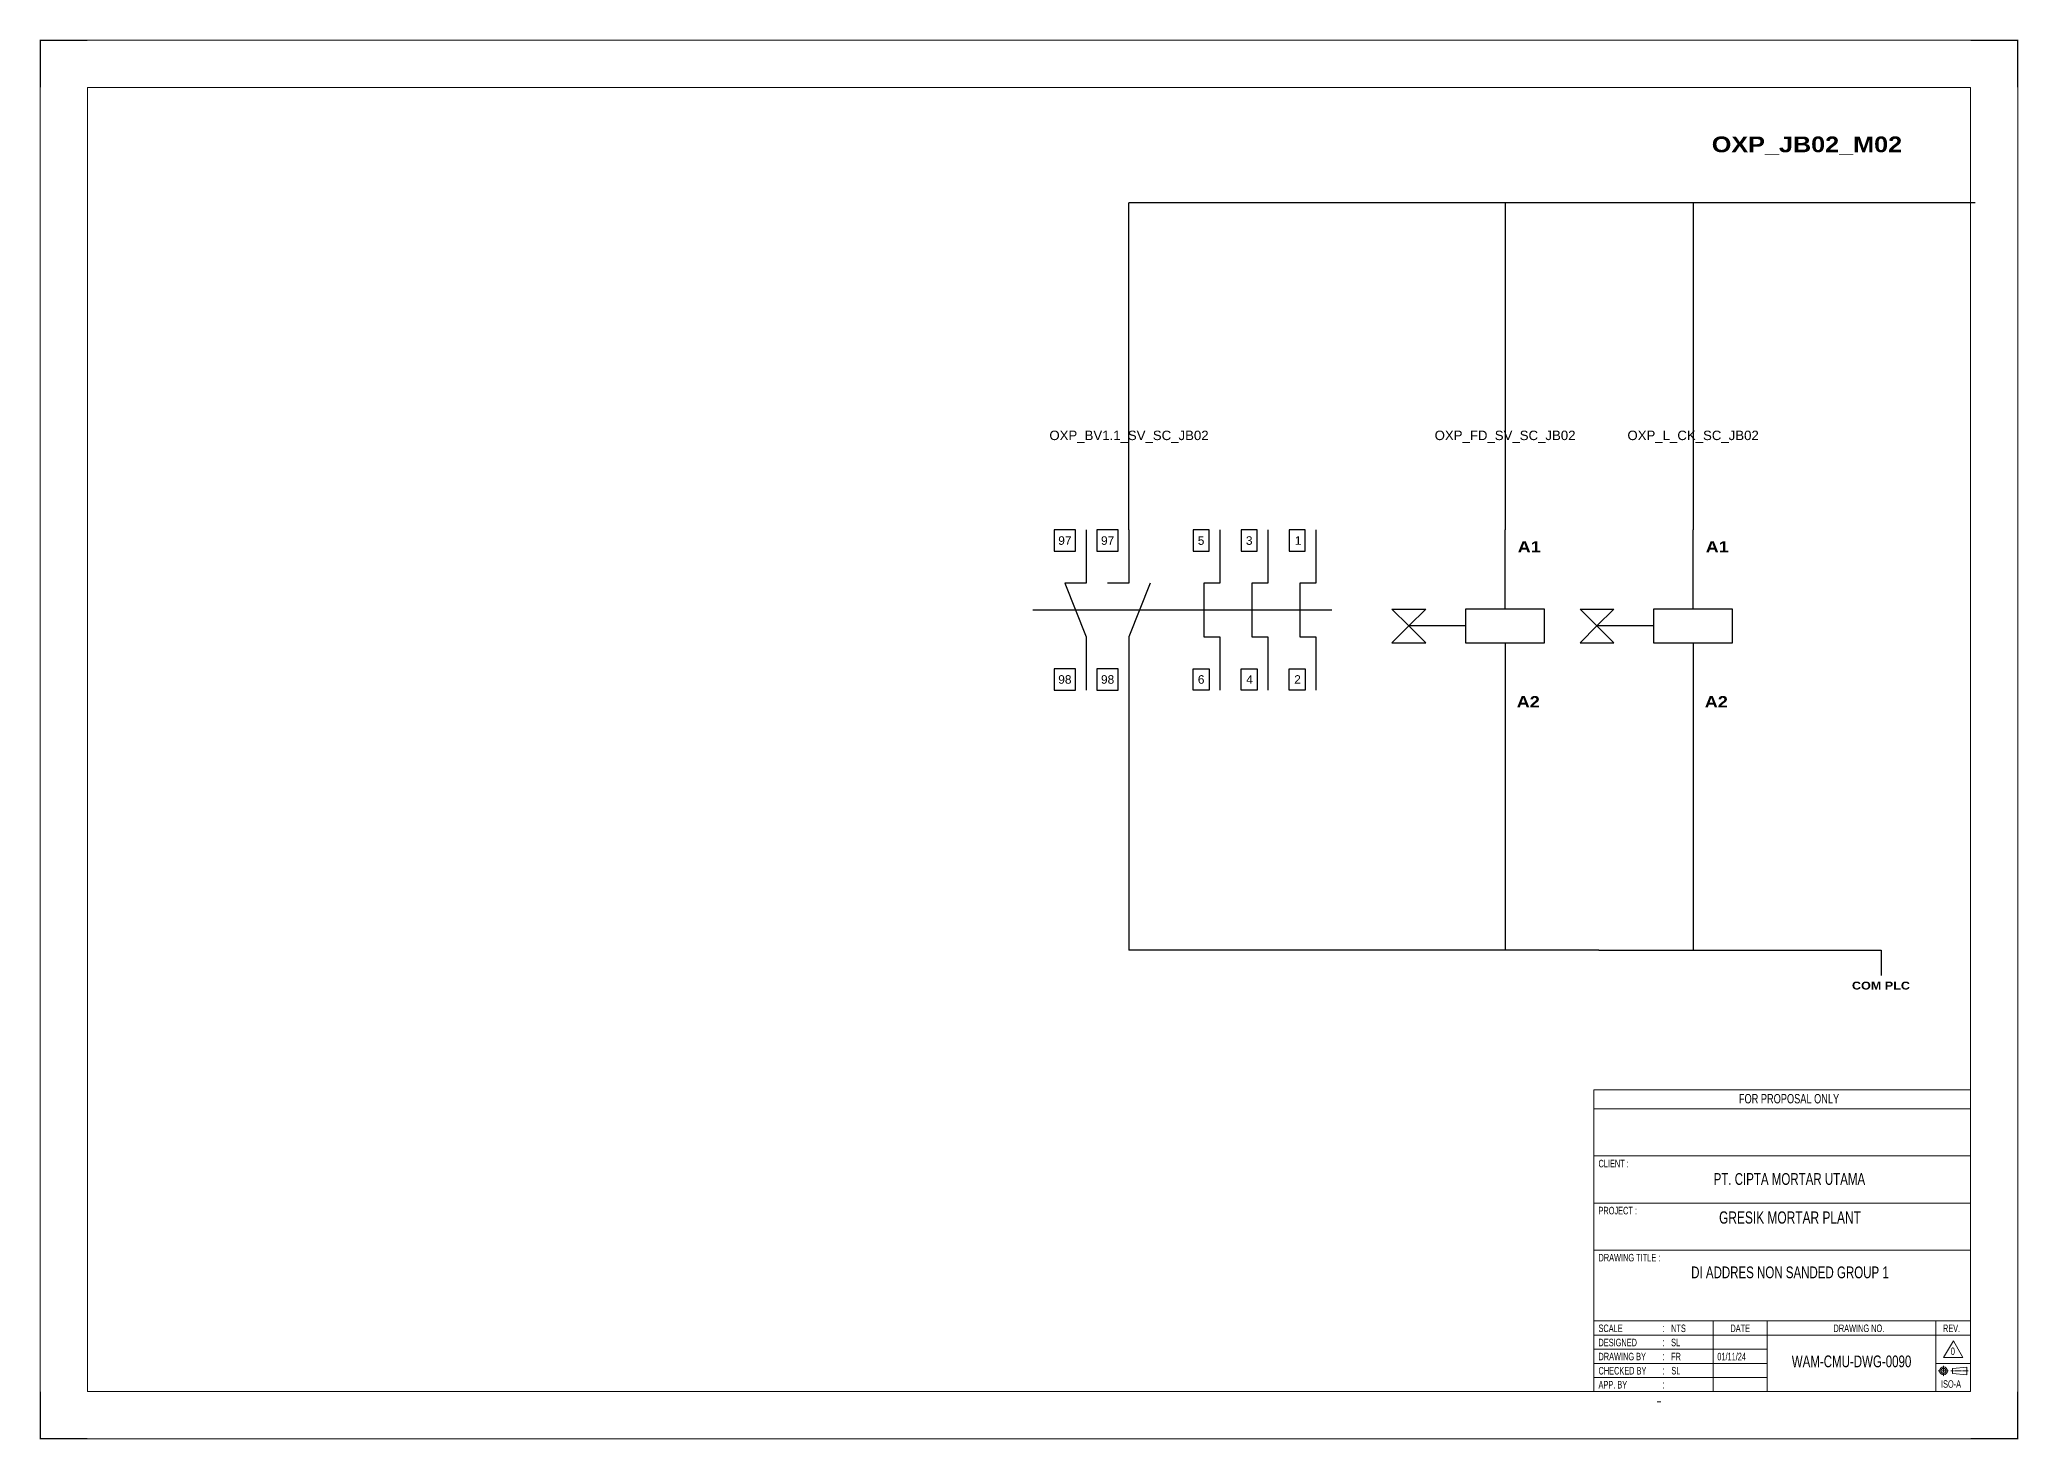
# Model space of a CAD drawing. Header units: centimetres. Extents: x -30014 to 38541, y 15960 to 46751.
# Drawn here: x -30014 to -23732, y 21899 to 26343 of the extents above; entities that cross this region are included whole.
import ezdxf
from ezdxf.enums import TextEntityAlignment as Align

# ---------------------------------------------------------------- set-up
doc = ezdxf.new("R2010")
doc.units = ezdxf.units.CM
doc.header["$MEASUREMENT"] = 0
doc.linetypes.add('CENTER', pattern=[2, 1.25, -0.25, 0.25, -0.25])
for name, color, linetype in [('1', 7, 'Continuous'), ('Etiket-Line-L', 7, 'Continuous'), ('EtIket-Line-S', 2, 'Continuous'), ('Etiket-Text-List0', 2, 'Continuous'), ('Etiket-Text-List1', 3, 'Continuous'), ('Etiket-Text-List2', 1, 'Continuous')]:
    doc.layers.add(name, color=color, linetype=linetype)
for name, color, linetype, lineweight in [('Center_line', 2, 'CENTER', 5), ('Etiket', 7, 'Continuous', 5), ('Object', 4, 'Continuous', 25)]:
    doc.layers.add(name, color=color, linetype=linetype, lineweight=lineweight)
doc.styles.add('Bold', font='ariblk.ttf', dxfattribs={"height": 25.4})
doc.styles.add('DIM', font='romans', dxfattribs={"height": 6.096})
doc.styles.get("Standard").update_dxf_attribs({"font": 'arial.ttf'})

# ---------------------------------------------------------------- blocks, each defined once
blk = doc.blocks.new('x5 Out Line')
at = {"const_width": 0.3}
for points in [[(9.65, 286.71), (0, 286.71), (0, 277.06)], [(405.45, 277.06), (405.45, 286.71), (395.8, 286.71)], [(0, 9.65), (0, 0), (9.65, 0)], [(405.45, 9.65), (405.45, 0), (395.8, 0)]]:
    blk.add_lwpolyline(points, dxfattribs=at)
at = {"lineweight": 15}
blk.add_lwpolyline([(395.8, 9.65), (395.8, 277.06), (9.65, 277.06), (9.65, 9.65)], close=True, dxfattribs=at)
at = {"layer": 'EtIket-Line-S', "lineweight": 9, "ltscale": 0.5}
blk.add_lwpolyline([(0, 0), (405.45, 0), (405.45, 286.71), (0, 286.71)], close=True, dxfattribs=at)
blk = doc.blocks.new('A$C6CDB76E5')
at = {"lineweight": 15}
for p, q in [((-196.2, 0), (-196.2, 157.1)), ((-196.2, 157.1), (0, 157.1)), ((0, 0), (0, 157.1)), ((-196.2, 147.3), (0, 147.3)), ((-196.2, 122.8), (0, 122.8)), ((-196.2, 98.2), (0, 98.2)), ((-196.2, 73.7), (0, 73.7)), ((-196.2, 36.8), (0, 36.8)), ((-134, 0), (-134, 36.8)), ((-105.9, 0), (-105.9, 36.8)), ((-18.1, 0), (-18.1, 36.8)), ((-196.2, 29.4), (0, 29.4)), ((-196.2, 22.1), (-105.9, 22.1)), ((-196.2, 14.7), (-105.9, 14.7)), ((-18.1, 14.7), (0, 14.7)), ((-196.2, 7.4), (-105.9, 7.4))]:
    blk.add_line(p, q, dxfattribs=at)
at = {"layer": 'Center_line', "lineweight": 13}
for p, q in [((-16.9, 10.8), (-11.3, 10.8)), ((-14.1, 13.5), (-14.1, 8)), ((-10.3, 10.8), (-1.2, 10.8))]:
    blk.add_line(p, q, dxfattribs=at)
at = {"layer": 'Etiket-Line-L', "lineweight": 15}
for p, q in [((0, 0), (0, 122.6)), ((-196.2, 0), (0, 0))]:
    blk.add_line(p, q, dxfattribs=at)
blk.add_lwpolyline([(-9, 26.4), (-4, 17.7), (-14.1, 17.7)], close=True, dxfattribs=at)
at = {"layer": 'Object', "lineweight": 15}
blk.add_lwpolyline([(-9.5, 9.5), (-1.9, 8.7), (-1.9, 12.8), (-9.5, 12)], close=True, dxfattribs=at)
for radius in [2.03, 1.27]:
    blk.add_circle((-14.1, 10.8), radius, dxfattribs=at)
at = {"layer": '1', "color": 3, "lineweight": 9, "width": 0.7}
blk.add_text('ISO-A', height=3.91, dxfattribs=at).set_placement((-15.4, 2))
at = {"layer": 'Etiket-Text-List0', "lineweight": 13, "width": 0.7}
for s, height, p in [('CLIENT :', 3.92, (-193.8, 116.8)), ('PROJECT :', 3.92, (-193.8, 92.3)), ('DRAWING TITLE :', 3.923, (-193.8, 67.8)), ('SCALE', 3.92, (-193.8, 31)), (':', 4.17, (-160.6, 31)), ('DATE', 3.92, (-125.1, 31)), ('DRAWING NO.', 3.923, (-71.4, 31)), ('REV.', 3.92, (-14.4, 31)), ('DESIGNED', 3.92, (-193.8, 23.6)), (':', 4.17, (-160.6, 23.6)), ('CHECKED BY ', 3.923, (-193.8, 8.9)), ('DRAWING BY', 3.92, (-193.8, 16.3)), (':', 4.17, (-160.6, 16.3)), (':', 4.17, (-160.6, 8.9)), ('APP. BY ', 3.92, (-193.8, 1.6)), (':', 4.17, (-160.6, 1.6))]:
    blk.add_text(s, height=height, dxfattribs=at).set_placement(p)
at = {"layer": 'Etiket-Text-List1', "lineweight": 9, "width": 0.7}
for tag, p in [('1:XXXX', (-156, 31)), ('EN', (-156, 23.6)), ('DD/MM/YY', (-131.3, 23.6)), ('1', (-10.3, 19.1)), ('EN', (-156, 16.3)), ('EN', (-155.8, 8.9)), ('DD/MM/YY', (-131.3, 16.3)), ('DD/MM/YY', (-131.3, 8.9)), ('EN', (-155.7, 1.6)), ('DD/MM/YY', (-131.3, 1.6))]:
    blk.add_attdef(tag, p, '', height=3.92, dxfattribs=at)
at = {"layer": 'Etiket-Text-List2', "lineweight": 13, "width": 0.7}
for tag, height, p in [('FOR FABRICATION', 4.9, (-94.6, 150.1)), ('CLIENT_NAME', 6.13, (-94.1, 107.7)), ('PROJECT_1', 4.9, (-94.1, 87.5)), ('PROJECT_2', 4.9, (-94.1, 79.2)), ('DRAWING_TITLE1', 6.13, (-94.1, 59)), ('DRAWING_TITLE2', 6.13, (-94.1, 49.9)), ('DRAWING_TITLE3', 6.13, (-94.1, 40.1)), ('LDP-X-XXX-AR-01', 6.13, (-62, 12.7))]:
    blk.add_attdef(tag, text='', height=height, dxfattribs=at).set_placement(p, align=Align.CENTER)

msp = doc.modelspace()

# ---------------------------------------------------------------- linework, layer by layer
at = {"color": 146, "ltscale": 50, "true_color": 0x105689}
for p, q in [((-26555.5, 24786.7), (-26555.5, 25825.3)), ((-26257, 25825.3), (-26555.5, 25825.3)), ((-25660, 25825.3), (-26257, 25825.3)), ((-25063, 25825.3), (-25660, 25825.3)), ((-25361.5, 25825.3), (-25361.5, 24786.7)), ((-24466, 25825.3), (-25063, 25825.3)), ((-24764.5, 25825.3), (-24764.5, 24786.7)), ((-23869, 25825.3), (-24466, 25825.3)), ((-26555.5, 24277.9), (-26555.5, 23452.5)), ((-25361.5, 24176.4), (-25361.5, 23452.5)), ((-24764.5, 24184.2), (-24764.5, 23452.5)), ((-26259, 23452.5), (-26555.5, 23452.5)), ((-25064, 23452.5), (-26259, 23452.5)), ((-26259, 23452.5), (-26259, 23452.5)), ((-25064, 23452.5), (-24167.5, 23452.5)), ((-24167.5, 23452.5), (-24167.5, 23372.5))]:
    msp.add_line(p, q, dxfattribs=at)
at = {"ltscale": 50}
for p, q in [((-26691.2, 24786.7), (-26691.2, 24617.1)), ((-26555.5, 24786.7), (-26555.5, 24617.1)), ((-25361.5, 24535.4), (-25361.5, 24786.7)), ((-24764.5, 24535.4), (-24764.5, 24786.7)), ((-25911.1, 24532.3), (-26860.8, 24532.3)), ((-26691.2, 24447.5), (-26691.2, 24277.9)), ((-26555.5, 24447.5), (-26555.5, 24277.9)), ((-25487.2, 24481.6), (-25666.7, 24481.6)), ((-24890.2, 24481.6), (-25069.7, 24481.6)), ((-25361.5, 24427.7), (-25361.5, 24176.4)), ((-24764.5, 24427.7), (-24764.5, 24176.4))]:
    msp.add_line(p, q, dxfattribs=at)
for points in [[(-26725.1, 24786.7), (-26793, 24786.7), (-26793, 24718.9), (-26725.1, 24718.9)], [(-26589.5, 24786.7), (-26657.3, 24786.7), (-26657.3, 24718.9), (-26589.5, 24718.9)], [(-26301.2, 24786.7), (-26352, 24786.7), (-26352, 24718.9), (-26301.2, 24718.9)], [(-26148.5, 24786.7), (-26199.4, 24786.7), (-26199.4, 24718.9), (-26148.5, 24718.9)], [(-25995.9, 24786.7), (-26046.8, 24786.7), (-26046.8, 24718.9), (-25995.9, 24718.9)], [(-25666.7, 24481.6), (-25720.5, 24535.4), (-25612.8, 24535.4)], [(-25235.9, 24535.4), (-25487.2, 24535.4), (-25487.2, 24427.7), (-25235.9, 24427.7)], [(-25069.7, 24481.6), (-25123.5, 24535.4), (-25015.8, 24535.4)], [(-24638.9, 24535.4), (-24890.2, 24535.4), (-24890.2, 24427.7), (-24638.9, 24427.7)], [(-25666.7, 24481.6), (-25720.5, 24427.7), (-25612.8, 24427.7)], [(-25069.7, 24481.6), (-25123.5, 24427.7), (-25015.8, 24427.7)], [(-26725.1, 24345.8), (-26793, 24345.8), (-26793, 24277.9), (-26725.1, 24277.9)], [(-26589.5, 24345.8), (-26657.3, 24345.8), (-26657.3, 24277.9), (-26589.5, 24277.9)], [(-26301.2, 24277.9), (-26352, 24277.9), (-26352, 24345.8), (-26301.2, 24345.8)], [(-26148.5, 24277.9), (-26199.4, 24277.9), (-26199.4, 24345.8), (-26148.5, 24345.8)], [(-25995.9, 24277.9), (-26046.8, 24277.9), (-26046.8, 24345.8), (-25995.9, 24345.8)]]:
    msp.add_lwpolyline(points, close=True, dxfattribs=at)
at = {"color": 1, "ltscale": 50}
for points in [[(-26267.2, 24786.7), (-26267.2, 24617.1), (-26318.1, 24617.1), (-26318.1, 24447.5), (-26267.2, 24447.5), (-26267.2, 24277.9)], [(-26114.6, 24786.7), (-26114.6, 24617.1), (-26165.5, 24617.1), (-26165.5, 24447.5), (-26114.6, 24447.5), (-26114.6, 24277.9)], [(-25962, 24786.7), (-25962, 24617.1), (-26012.8, 24617.1), (-26012.8, 24447.5), (-25962, 24447.5), (-25962, 24277.9)]]:
    msp.add_lwpolyline(points, dxfattribs=at)
at = {"ltscale": 50}
for points in [[(-26691.2, 24617.1), (-26759, 24617.1), (-26691.2, 24447.5)], [(-26555.5, 24617.1), (-26623.4, 24617.1)], [(-26487.7, 24617.1), (-26555.5, 24447.5)]]:
    msp.add_lwpolyline(points, dxfattribs=at)

# ---------------------------------------------------------------- block references
at = {"layer": 'Etiket', "lineweight": 0}
ref = msp.add_blockref('A$C6CDB76E5', (-23883.4, 22051.1), dxfattribs=dict(at, xscale=6.095870930054101, yscale=6.095870930054101, zscale=6.095870930054101))
ref.add_attrib('FOR FABRICATION', 'FOR PROPOSAL ONLY', dxfattribs={"layer": 'Etiket-Text-List2', "lineweight": 13, "height": 29.894, "width": 0.7}).set_placement((-24459.9, 22966), align=Align.CENTER)
ref.add_attrib('CLIENT_NAME', 'PT. CIPTA MORTAR UTAMA', dxfattribs={"layer": 'Etiket-Text-List2', "lineweight": 13, "height": 37.368, "width": 0.7}).set_placement((-24458.8, 22707.4), align=Align.CENTER)
ref.add_attrib('PROJECT_1', 'GRESIK MORTAR PLANT', dxfattribs={"layer": 'Etiket-Text-List2', "lineweight": 13, "height": 38.709, "width": 0.7}).set_placement((-24456.9, 22584.4), align=Align.CENTER)
ref.add_attrib('DRAWING_TITLE1', 'DI ADDRES NON SANDED GROUP 1', dxfattribs={"layer": 'Etiket-Text-List2', "lineweight": 13, "height": 37.368, "width": 0.7}).set_placement((-24456.9, 22410.9), align=Align.CENTER)
ref.add_attrib('1:XXXX', 'NTS', (-24834.3, 22240), dxfattribs={"layer": 'Etiket-Text-List1', "lineweight": 13, "height": 23.92, "width": 0.7})
ref.add_attrib('EN', 'SL', (-24834.3, 22195.1), dxfattribs={"layer": 'Etiket-Text-List1', "lineweight": 13, "height": 23.92, "width": 0.7})
ref.add_attrib('EN', 'FR', (-24834.3, 22150.3), dxfattribs={"layer": 'Etiket-Text-List1', "lineweight": 13, "height": 23.92, "width": 0.7})
ref.add_attrib('DD/MM/YY', '01/11/24', (-24687.6, 22150.3), dxfattribs={"layer": 'Etiket-Text-List1', "lineweight": 13, "height": 23.92, "width": 0.7})
ref.add_attrib('EN', 'SL', (-24833.4, 22105.5), dxfattribs={"layer": 'Etiket-Text-List1', "lineweight": 13, "height": 23.92, "width": 0.7})
ref.add_attrib('LDP-X-XXX-AR-01', 'WAM-CMU-DWG-0090', dxfattribs={"layer": 'Etiket-Text-List2', "lineweight": 15, "height": 37.368, "width": 0.7}).set_placement((-24261.4, 22128.3), align=Align.CENTER)
ref.add_attrib('1', '0', (-23946.3, 22167.2), dxfattribs={"layer": 'Etiket-Text-List1', "lineweight": 13, "height": 23.9, "width": 0.7})
at = {"layer": 'Etiket-Line-L', "lineweight": 0}
ref = msp.add_blockref('x5 Out Line', (-30011.8, 21901.6), dxfattribs=dict(at, xscale=15.48351216233742, yscale=15.48351216233742, zscale=15.48351216233742))
ref.add_attrib('FILE_NAME', '-', (-24881.6, 22009.5), dxfattribs={"layer": 'Etiket-Text-List1', "lineweight": 13, "height": 21.7, "style": 'DIM', "width": 0.7})

# ---------------------------------------------------------------- texts
at = {"ltscale": 500, "style": 'Bold'}
msp.add_text('OXP_JB02_M02', height=50, dxfattribs=at).set_placement((-24705.2, 25985.5))
at = {"ltscale": 50}
for s, p in [('OXP_BV1.1_SV_SC_JB02', (-26555.4, 25086.7)), ('OXP_FD_SV_SC_JB02', (-25361.4, 25086.7)), ('OXP_L_CK_SC_JB02', (-24764.4, 25086.7))]:
    msp.add_text(s, height=30, dxfattribs=at).set_placement(p, align=Align.MIDDLE_CENTER)
at = {"ltscale": 500}
for s, height, p in [('97', 27.13, (-26758.9, 24752.8)), ('97', 27.13, (-26623.2, 24752.8)), ('5', 27.1, (-26326.6, 24752.8)), ('3', 27.1, (-26173.8, 24752.8)), ('1', 27.1, (-26018.5, 24752.8)), ('98', 27.13, (-26759, 24311.8)), ('98', 27.13, (-26623.3, 24311.8)), ('6', 27.1, (-26326.3, 24311.8)), ('4', 27.1, (-26172.6, 24311.8)), ('2', 27.1, (-26020.4, 24311.8))]:
    msp.add_text(s, height=height, dxfattribs=at).set_placement(p, align=Align.MIDDLE_CENTER)
at = {"ltscale": 500, "style": 'Bold'}
for p in [(-25248.1, 24750.8), (-24651.1, 24750.8)]:
    msp.add_text('A1', height=35.9, dxfattribs=at).set_placement(p, align=Align.TOP_RIGHT)
for p in [(-25251.1, 24212.3), (-24654.1, 24212.3)]:
    msp.add_text('A2', height=35.9, dxfattribs=at).set_placement(p, align=Align.BOTTOM_RIGHT)
at = {"ltscale": 50, "style": 'Bold'}
msp.add_text('COM PLC', height=25, dxfattribs=at).set_placement((-24168, 23352.5), align=Align.TOP_CENTER)

doc.saveas('drawing.dxf')
